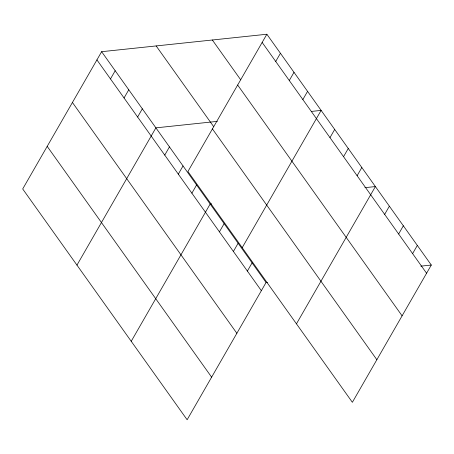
<?xml version="1.0" encoding="UTF-8"?>
<svg xmlns="http://www.w3.org/2000/svg" width="454" height="454" viewBox="0 0 454 454"><rect width="100%" height="100%" fill="white"/><g stroke="black" fill="none" stroke-linecap="round" stroke-linejoin="round"><path stroke-width="0.68" d="M266.867 34.237L187.933 171.504L352.366 402.306L431.3 265.04L266.867 34.237L101.634 51.694L22.7 188.96L187.133 419.763L266.067 282.496L267.468 282.348M110.487 78.928L115.197 70.733M124.05 97.973L128.766 89.773M137.619 117.013L142.329 108.812M76.964 265.125L155.898 127.858L217.358 121.366M164.751 155.092L169.461 146.897M178.314 174.137L183.03 165.937M191.883 193.177L196.593 184.977M275.72 61.477L280.43 53.277M131.229 341.289L210.162 204.022L211.558 203.874M289.283 80.517L293.999 72.322M219.424 231.835L224.14 223.64M302.852 99.557L307.562 91.362M233.401 251.454L238.112 243.259M242.198 247.674L321.131 110.401L311.342 111.434M247.379 271.072L252.089 262.877M329.979 137.641L334.694 129.441M343.547 156.681L348.263 148.486M357.111 175.721L361.827 167.526M296.456 323.838L375.39 186.566L364.908 187.672M384.657 214.384L389.367 206.184M398.635 234.003L403.345 225.803M412.612 253.616L417.322 245.421M420.813 266.146L431.3 265.04M262.151 42.432L426.584 273.234M212.341 39.997L240.705 79.808M237.658 85.029L402.096 315.831M156.159 45.933L213.715 126.711M212.427 128.913L376.86 359.716M101.634 51.694L266.067 282.496M96.918 59.888L261.356 290.691M72.43 102.479L236.863 333.287M47.193 146.364L211.626 377.166"/></g></svg>
